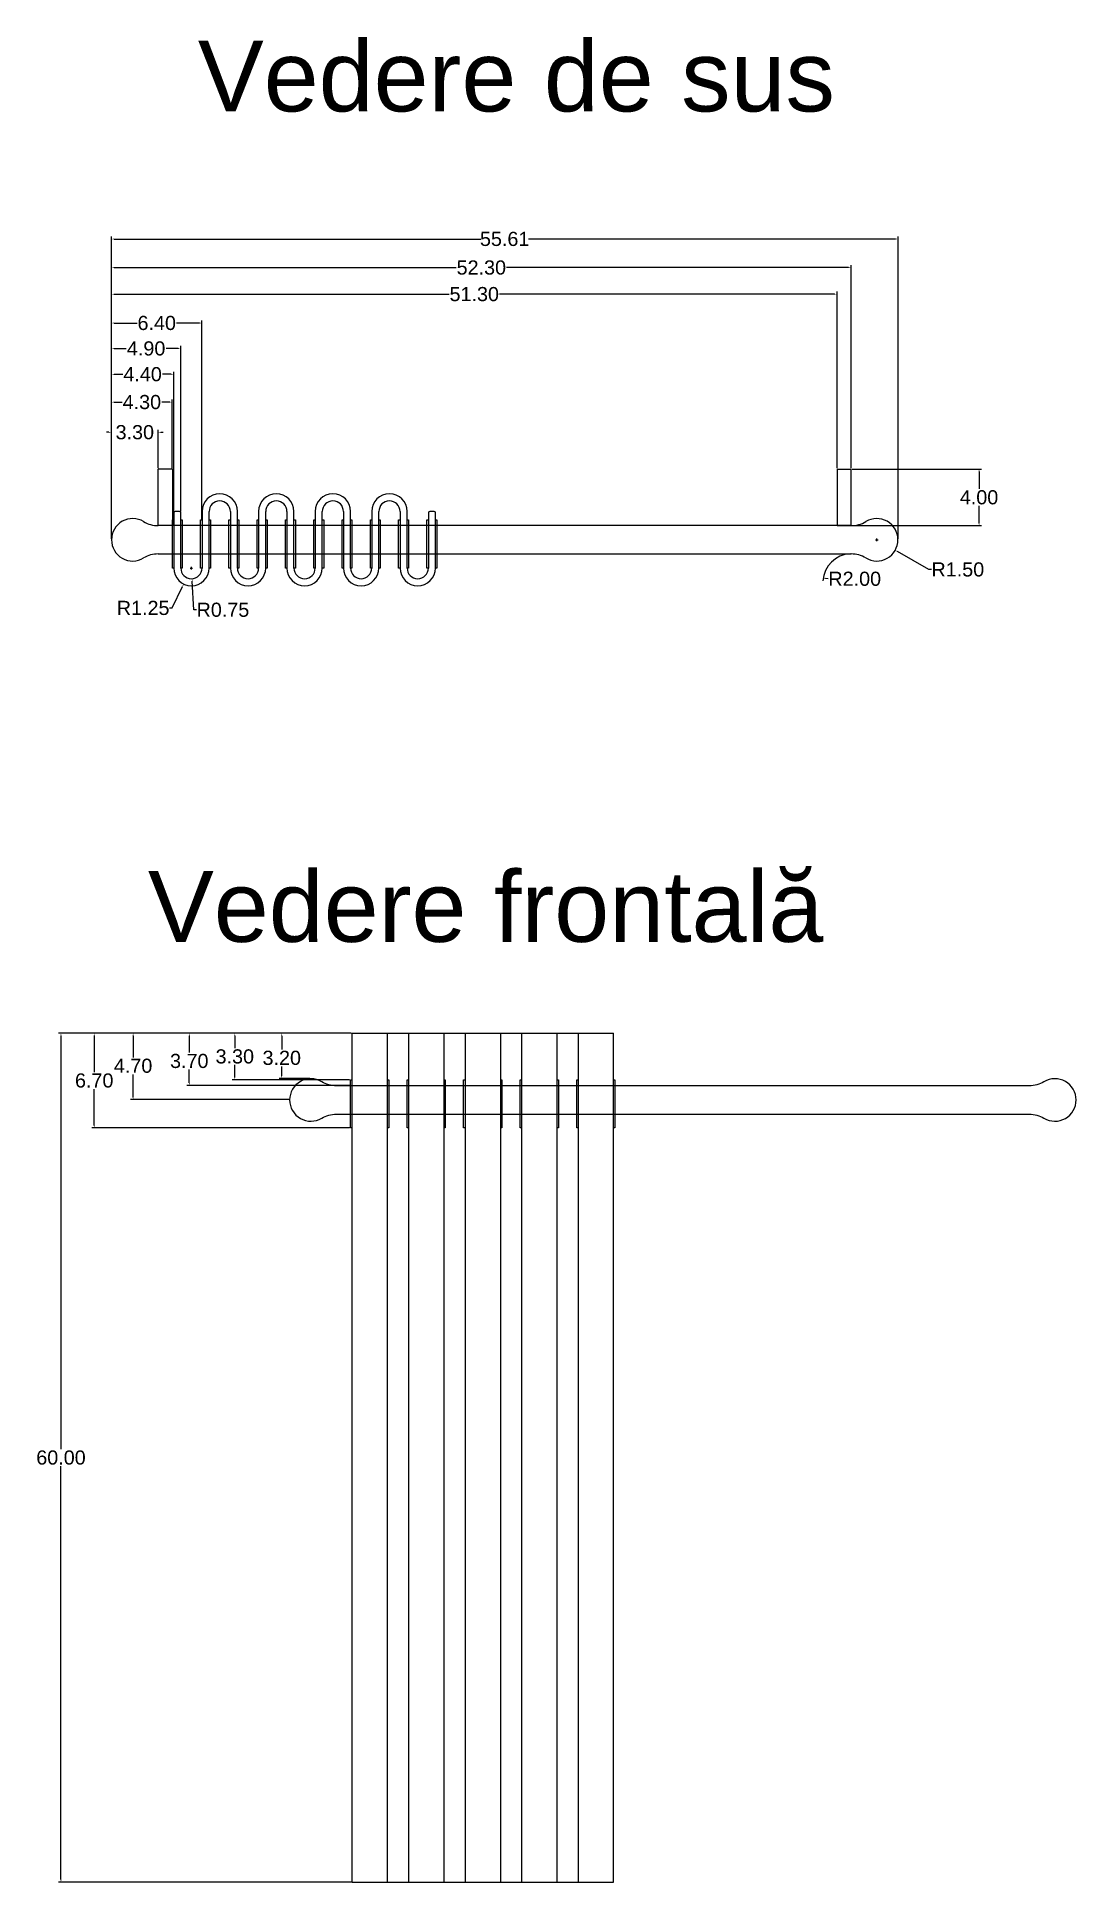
# Model space of a CAD drawing. Header units: millimetres. Extents: x 53 to 127, y 10 to 140.
import ezdxf

# ---------------------------------------------------------------- set-up
doc = ezdxf.new("R2010")
doc.units = ezdxf.units.MM
doc.header["$MEASUREMENT"] = 0
doc.linetypes.add('ACAD_ISO03W100', pattern=[30, 12, -18])
for name, color, linetype in [('cotari', 132, 'Continuous'), ('draperie', 191, 'Continuous'), ('galerie', 33, 'Continuous'), ('inele metalice', 9, 'ACAD_ISO03W100'), ('linii ajutatoare', 1, 'ACAD_ISO03W100'), ('text', 7, 'Continuous')]:
    doc.layers.add(name, color=color, linetype=linetype)
doc.styles.get("Standard").update_dxf_attribs({"font": 'arial.ttf'})
doc.dimstyles.new('Cotari', dxfattribs={"dimtxt": 1, "dimasz": 0.18, "dimexe": 0.18, "dimexo": 0.0625, "dimgap": 0.09, "dimtad": 0, "dimtih": 1, "dimtoh": 1, "dimzin": 0, "dimdsep": 46, "dimtxsty": 'Standard', "dimcen": 0.09, "dimclrd": 256, "dimclre": 256, "dimclrt": 256, "dimadec": 0, "dimazin": 0, "dimtfac": 1, "dimtofl": 0, "dimtmove": 0, "dimatfit": 3, "dimfxl": 1, "dimtolj": 1, "dimtzin": 0, "dimarcsym": 0})

# ---------------------------------------------------------------- blocks, each defined once
blk = doc.blocks.new('*D0')
at = {"layer": 'cotari', "lineweight": -2, "transparency": 16777216}
for p, q in [((75.31, 69.88), (70.23, 69.88)), ((70.41, 69.7), (70.41, 68.73)), ((72.4, 66.68), (70.23, 66.68)), ((70.41, 66.86), (70.41, 67.53))]:
    blk.add_line(p, q, dxfattribs=at)
at = {"layer": 'cotari', "transparency": 16777216}
for points in [[(70.38, 69.7), (70.44, 69.7), (70.41, 69.88)], [(70.38, 66.86), (70.44, 66.86), (70.41, 66.68)]]:
    blk.add_solid(points, dxfattribs=at)
at = {"layer": 'Defpoints', "color": 0, "transparency": 16777216}
for p in [(75.37, 69.88), (70.41, 66.68), (72.47, 66.68)]:
    blk.add_point(p, dxfattribs=at)
at = {"layer": 'cotari', "transparency": 16777216, "insert": (70.41, 68.13), "char_height": 1, "attachment_point": 5}
blk.add_mtext('\\A1;3.20', dxfattribs=at)
blk = doc.blocks.new('*D1')
at = {"layer": 'cotari', "lineweight": -2, "transparency": 16777216}
for p, q in [((75.31, 69.88), (63.69, 69.88)), ((63.87, 69.7), (63.87, 68.52)), ((63.87, 66.36), (63.87, 67.31)), ((75.21, 66.18), (63.69, 66.18))]:
    blk.add_line(p, q, dxfattribs=at)
at = {"layer": 'cotari', "transparency": 16777216}
for points in [[(63.84, 69.7), (63.9, 69.7), (63.87, 69.88)], [(63.84, 66.36), (63.9, 66.36), (63.87, 66.18)]]:
    blk.add_solid(points, dxfattribs=at)
at = {"layer": 'Defpoints', "color": 0, "transparency": 16777216}
for p in [(75.37, 69.88), (63.87, 66.18), (75.27, 66.18)]:
    blk.add_point(p, dxfattribs=at)
at = {"layer": 'cotari', "transparency": 16777216, "insert": (63.87, 67.91), "char_height": 1, "attachment_point": 5}
blk.add_mtext('\\A1;3.70', dxfattribs=at)
blk = doc.blocks.new('*D2')
at = {"layer": 'cotari', "lineweight": -2, "transparency": 16777216}
for p, q in [((75.31, 69.88), (59.72, 69.88)), ((59.9, 69.7), (59.9, 68.17)), ((59.9, 65.36), (59.9, 66.96)), ((70.9, 65.18), (59.72, 65.18))]:
    blk.add_line(p, q, dxfattribs=at)
at = {"layer": 'cotari', "transparency": 16777216}
for points in [[(59.87, 69.7), (59.93, 69.7), (59.9, 69.88)], [(59.87, 65.36), (59.93, 65.36), (59.9, 65.18)]]:
    blk.add_solid(points, dxfattribs=at)
at = {"layer": 'Defpoints', "color": 0, "transparency": 16777216}
for p in [(75.37, 69.88), (59.9, 65.18), (70.97, 65.18)]:
    blk.add_point(p, dxfattribs=at)
at = {"layer": 'cotari', "transparency": 16777216, "insert": (59.9, 67.57), "char_height": 1, "attachment_point": 5}
blk.add_mtext('\\A1;4.70', dxfattribs=at)
blk = doc.blocks.new('*D3')
at = {"layer": 'cotari', "lineweight": -2, "transparency": 16777216}
for p, q in [((75.31, 69.88), (66.91, 69.88)), ((67.09, 69.7), (67.09, 68.83)), ((75.21, 66.58), (66.91, 66.58)), ((67.09, 66.76), (67.09, 67.63))]:
    blk.add_line(p, q, dxfattribs=at)
at = {"layer": 'cotari', "transparency": 16777216}
for points in [[(67.06, 69.7), (67.12, 69.7), (67.09, 69.88)], [(67.06, 66.76), (67.12, 66.76), (67.09, 66.58)]]:
    blk.add_solid(points, dxfattribs=at)
at = {"layer": 'Defpoints', "color": 0, "transparency": 16777216}
for p in [(75.37, 69.88), (67.09, 66.58), (75.27, 66.58)]:
    blk.add_point(p, dxfattribs=at)
at = {"layer": 'cotari', "transparency": 16777216, "insert": (67.09, 68.23), "char_height": 1, "attachment_point": 5}
blk.add_mtext('\\A1;3.30', dxfattribs=at)
blk = doc.blocks.new('*D4')
at = {"layer": 'cotari', "lineweight": -2, "transparency": 16777216}
for p, q in [((75.31, 69.88), (56.97, 69.88)), ((57.15, 69.7), (57.15, 67.13)), ((57.15, 63.36), (57.15, 65.93)), ((75.21, 63.18), (56.97, 63.18))]:
    blk.add_line(p, q, dxfattribs=at)
at = {"layer": 'cotari', "transparency": 16777216}
for points in [[(57.12, 69.7), (57.18, 69.7), (57.15, 69.88)], [(57.12, 63.36), (57.18, 63.36), (57.15, 63.18)]]:
    blk.add_solid(points, dxfattribs=at)
at = {"layer": 'Defpoints', "color": 0, "transparency": 16777216}
for p in [(75.37, 69.88), (57.15, 63.18), (75.27, 63.18)]:
    blk.add_point(p, dxfattribs=at)
at = {"layer": 'cotari', "transparency": 16777216, "insert": (57.15, 66.53), "char_height": 1, "attachment_point": 5}
blk.add_mtext('\\A1;6.70', dxfattribs=at)
blk = doc.blocks.new('*D5')
at = {"layer": 'cotari', "lineweight": -2, "transparency": 16777216}
for p, q in [((75.31, 69.88), (54.62, 69.88)), ((54.8, 69.7), (54.8, 40.48)), ((54.8, 10.06), (54.8, 39.28)), ((75.31, 9.88), (54.62, 9.88))]:
    blk.add_line(p, q, dxfattribs=at)
at = {"layer": 'cotari', "transparency": 16777216}
for points in [[(54.77, 69.7), (54.83, 69.7), (54.8, 69.88)], [(54.77, 10.06), (54.83, 10.06), (54.8, 9.88)]]:
    blk.add_solid(points, dxfattribs=at)
at = {"layer": 'Defpoints', "color": 0, "transparency": 16777216}
for p in [(75.37, 69.88), (54.8, 9.88), (75.37, 9.88)]:
    blk.add_point(p, dxfattribs=at)
at = {"layer": 'cotari', "transparency": 16777216, "insert": (54.8, 39.88), "char_height": 1, "attachment_point": 5}
blk.add_mtext('\\A1;60.00', dxfattribs=at)
blk = doc.blocks.new('*D6')
at = {"layer": 'cotari', "lineweight": -2, "transparency": 16777216}
for p, q in [((58.19, 112.35), (58.01, 112.35)), ((58.37, 104.81), (58.37, 112.53)), ((61.67, 109.81), (61.67, 112.53)), ((61.85, 112.35), (62.03, 112.35))]:
    blk.add_line(p, q, dxfattribs=at)
at = {"layer": 'cotari', "transparency": 16777216}
for points in [[(58.19, 112.38), (58.19, 112.32), (58.37, 112.35)], [(61.85, 112.38), (61.85, 112.32), (61.67, 112.35)]]:
    blk.add_solid(points, dxfattribs=at)
at = {"layer": 'Defpoints', "color": 0, "transparency": 16777216}
for p in [(61.67, 112.35), (61.67, 109.75), (58.37, 104.75)]:
    blk.add_point(p, dxfattribs=at)
at = {"layer": 'cotari', "transparency": 16777216, "insert": (60.02, 112.35), "char_height": 1, "attachment_point": 5}
blk.add_mtext('\\A1;3.30', dxfattribs=at)
blk = doc.blocks.new('*D7')
at = {"layer": 'cotari', "lineweight": -2, "transparency": 16777216}
for p, q in [((58.37, 104.81), (58.37, 114.66)), ((58.55, 114.48), (59.12, 114.48)), ((62.49, 114.48), (61.93, 114.48)), ((62.67, 109.81), (62.67, 114.66))]:
    blk.add_line(p, q, dxfattribs=at)
at = {"layer": 'cotari', "transparency": 16777216}
for points in [[(58.55, 114.51), (58.55, 114.45), (58.37, 114.48)], [(62.49, 114.51), (62.49, 114.45), (62.67, 114.48)]]:
    blk.add_solid(points, dxfattribs=at)
at = {"layer": 'Defpoints', "color": 0, "transparency": 16777216}
for p in [(62.67, 114.48), (62.67, 109.75), (58.37, 104.75)]:
    blk.add_point(p, dxfattribs=at)
at = {"layer": 'cotari', "transparency": 16777216, "insert": (60.52, 114.48), "char_height": 1, "attachment_point": 5}
blk.add_mtext('\\A1;4.30', dxfattribs=at)
blk = doc.blocks.new('*D8')
at = {"layer": 'cotari', "lineweight": -2, "transparency": 16777216}
for p, q in [((58.37, 104.81), (58.37, 116.63)), ((58.55, 116.45), (59.17, 116.45)), ((62.59, 116.45), (61.98, 116.45)), ((62.77, 106.21), (62.77, 116.63))]:
    blk.add_line(p, q, dxfattribs=at)
at = {"layer": 'cotari', "transparency": 16777216}
for points in [[(58.55, 116.48), (58.55, 116.42), (58.37, 116.45)], [(62.59, 116.48), (62.59, 116.42), (62.77, 116.45)]]:
    blk.add_solid(points, dxfattribs=at)
at = {"layer": 'Defpoints', "color": 0, "transparency": 16777216}
for p in [(62.77, 116.45), (62.77, 106.15), (58.37, 104.75)]:
    blk.add_point(p, dxfattribs=at)
at = {"layer": 'cotari', "transparency": 16777216, "insert": (60.57, 116.45), "char_height": 1, "attachment_point": 5}
blk.add_mtext('\\A1;4.40', dxfattribs=at)
blk = doc.blocks.new('*D9')
at = {"layer": 'cotari', "lineweight": -2, "transparency": 16777216}
for p, q in [((58.37, 104.81), (58.37, 118.45)), ((58.55, 118.27), (59.41, 118.27)), ((63.09, 118.27), (62.23, 118.27)), ((63.27, 106.75), (63.27, 118.45))]:
    blk.add_line(p, q, dxfattribs=at)
at = {"layer": 'cotari', "transparency": 16777216}
for points in [[(58.55, 118.3), (58.55, 118.24), (58.37, 118.27)], [(63.09, 118.3), (63.09, 118.24), (63.27, 118.27)]]:
    blk.add_solid(points, dxfattribs=at)
at = {"layer": 'Defpoints', "color": 0, "transparency": 16777216}
for p in [(63.27, 118.27), (63.27, 106.69), (58.37, 104.75)]:
    blk.add_point(p, dxfattribs=at)
at = {"layer": 'cotari', "transparency": 16777216, "insert": (60.82, 118.27), "char_height": 1, "attachment_point": 5}
blk.add_mtext('\\A1;4.90', dxfattribs=at)
blk = doc.blocks.new('*D10')
at = {"layer": 'cotari', "lineweight": -2, "transparency": 16777216}
for p, q in [((58.37, 104.81), (58.37, 120.25)), ((58.55, 120.07), (60.18, 120.07)), ((64.59, 120.07), (62.96, 120.07)), ((64.77, 106.21), (64.77, 120.25))]:
    blk.add_line(p, q, dxfattribs=at)
at = {"layer": 'cotari', "transparency": 16777216}
for points in [[(58.55, 120.1), (58.55, 120.04), (58.37, 120.07)], [(64.59, 120.1), (64.59, 120.04), (64.77, 120.07)]]:
    blk.add_solid(points, dxfattribs=at)
at = {"layer": 'Defpoints', "color": 0, "transparency": 16777216}
for p in [(64.77, 120.07), (64.77, 106.15), (58.37, 104.75)]:
    blk.add_point(p, dxfattribs=at)
at = {"layer": 'cotari', "transparency": 16777216, "insert": (61.57, 120.07), "char_height": 1, "attachment_point": 5}
blk.add_mtext('\\A1;6.40', dxfattribs=at)
blk = doc.blocks.new('*D11')
at = {"layer": 'cotari', "lineweight": -2, "transparency": 16777216}
for p, q in [((63.93, 102.75), (64.11, 102.75)), ((64.02, 102.66), (64.02, 102.84)), ((62.66, 99.93), (63.4, 101.46)), ((62.48, 99.93), (62.66, 99.93))]:
    blk.add_line(p, q, dxfattribs=at)
at = {"layer": 'cotari', "transparency": 16777216}
blk.add_solid([(63.37, 101.48), (63.43, 101.45), (63.48, 101.63)], dxfattribs=at)
at = {"layer": 'Defpoints', "color": 0, "transparency": 16777216}
for p in [(64.02, 102.75), (63.48, 101.63)]:
    blk.add_point(p, dxfattribs=at)
at = {"layer": 'cotari', "transparency": 16777216, "insert": (60.61, 99.93), "char_height": 1, "attachment_point": 5}
blk.add_mtext('\\A1;R1.25', dxfattribs=at)
blk = doc.blocks.new('*D12')
at = {"layer": 'cotari', "lineweight": -2, "transparency": 16777216}
for p, q in [((63.93, 102.75), (64.11, 102.75)), ((64.02, 102.66), (64.02, 102.84)), ((64.2, 99.8), (64.08, 101.82)), ((64.38, 99.8), (64.2, 99.8))]:
    blk.add_line(p, q, dxfattribs=at)
at = {"layer": 'cotari', "transparency": 16777216}
blk.add_solid([(64.11, 101.82), (64.05, 101.82), (64.07, 102)], dxfattribs=at)
at = {"layer": 'Defpoints', "color": 0, "transparency": 16777216}
for p in [(64.02, 102.75), (64.07, 102)]:
    blk.add_point(p, dxfattribs=at)
at = {"layer": 'cotari', "transparency": 16777216, "insert": (66.25, 99.8), "char_height": 1, "attachment_point": 5}
blk.add_mtext('\\A1;R0.75', dxfattribs=at)
blk = doc.blocks.new('*D13')
at = {"layer": 'cotari', "lineweight": -2, "transparency": 16777216}
for p, q in [((58.37, 104.81), (58.37, 122.29)), ((58.55, 122.11), (82.25, 122.11)), ((109.49, 122.11), (85.8, 122.11)), ((109.67, 109.81), (109.67, 122.29))]:
    blk.add_line(p, q, dxfattribs=at)
at = {"layer": 'cotari', "transparency": 16777216}
for points in [[(58.55, 122.14), (58.55, 122.08), (58.37, 122.11)], [(109.49, 122.14), (109.49, 122.08), (109.67, 122.11)]]:
    blk.add_solid(points, dxfattribs=at)
at = {"layer": 'Defpoints', "color": 0, "transparency": 16777216}
for p in [(109.67, 122.11), (109.67, 109.75), (58.37, 104.75)]:
    blk.add_point(p, dxfattribs=at)
at = {"layer": 'cotari', "transparency": 16777216, "insert": (84.02, 122.11), "char_height": 1, "attachment_point": 5}
blk.add_mtext('\\A1;51.30', dxfattribs=at)
blk = doc.blocks.new('*D14')
at = {"layer": 'cotari', "lineweight": -2, "transparency": 16777216}
for p, q in [((58.37, 104.81), (58.37, 124.17)), ((58.55, 123.99), (82.75, 123.99)), ((110.49, 123.99), (86.3, 123.99)), ((110.67, 109.81), (110.67, 124.17))]:
    blk.add_line(p, q, dxfattribs=at)
at = {"layer": 'cotari', "transparency": 16777216}
for points in [[(58.55, 124.02), (58.55, 123.96), (58.37, 123.99)], [(110.49, 124.02), (110.49, 123.96), (110.67, 123.99)]]:
    blk.add_solid(points, dxfattribs=at)
at = {"layer": 'Defpoints', "color": 0, "transparency": 16777216}
for p in [(110.67, 123.99), (110.67, 109.75), (58.37, 104.75)]:
    blk.add_point(p, dxfattribs=at)
at = {"layer": 'cotari', "transparency": 16777216, "insert": (84.52, 123.99), "char_height": 1, "attachment_point": 5}
blk.add_mtext('\\A1;52.30', dxfattribs=at)
blk = doc.blocks.new('*D15')
at = {"layer": 'cotari', "lineweight": -2, "transparency": 16777216}
for p, q in [((58.37, 104.81), (58.37, 126.19)), ((58.55, 126.01), (84.49, 126.01)), ((113.8, 126.01), (87.85, 126.01)), ((113.98, 104.81), (113.98, 126.19))]:
    blk.add_line(p, q, dxfattribs=at)
at = {"layer": 'cotari', "transparency": 16777216}
for points in [[(58.55, 126.04), (58.55, 125.98), (58.37, 126.01)], [(113.8, 126.04), (113.8, 125.98), (113.98, 126.01)]]:
    blk.add_solid(points, dxfattribs=at)
at = {"layer": 'Defpoints', "color": 0, "transparency": 16777216}
for p in [(113.98, 126.01), (58.37, 104.75), (113.98, 104.75)]:
    blk.add_point(p, dxfattribs=at)
at = {"layer": 'cotari', "transparency": 16777216, "insert": (86.17, 126.01), "char_height": 1, "attachment_point": 5}
blk.add_mtext('\\A1;55.61', dxfattribs=at)
blk = doc.blocks.new('*D16')
at = {"layer": 'cotari', "lineweight": -2, "transparency": 16777216}
for p, q in [((110.74, 109.75), (119.89, 109.75)), ((119.71, 109.57), (119.71, 108.35)), ((119.71, 105.93), (119.71, 107.15)), ((110.74, 105.75), (119.89, 105.75))]:
    blk.add_line(p, q, dxfattribs=at)
at = {"layer": 'cotari', "transparency": 16777216}
for points in [[(119.68, 109.57), (119.74, 109.57), (119.71, 109.75)], [(119.68, 105.93), (119.74, 105.93), (119.71, 105.75)]]:
    blk.add_solid(points, dxfattribs=at)
at = {"layer": 'Defpoints', "color": 0, "transparency": 16777216}
for p in [(110.67, 109.75), (119.71, 109.75), (110.67, 105.75)]:
    blk.add_point(p, dxfattribs=at)
at = {"layer": 'cotari', "transparency": 16777216, "insert": (119.71, 107.75), "char_height": 1, "attachment_point": 5}
blk.add_mtext('\\A1;4.00', dxfattribs=at)
blk = doc.blocks.new('*D17')
at = {"layer": 'cotari', "lineweight": -2, "transparency": 16777216}
blk.add_line((109.05, 101.99), (108.87, 102.01), dxfattribs=at)
blk.add_arc((110.67, 101.75), 2, 91.7905, 176.9208, dxfattribs=at)
at = {"layer": 'cotari', "transparency": 16777216}
blk.add_solid([(108.88, 102.04), (108.87, 101.98), (108.69, 102.04)], dxfattribs=at)
at = {"layer": 'Defpoints', "color": 0, "transparency": 16777216}
for p in [(108.69, 102.04), (110.67, 101.75)]:
    blk.add_point(p, dxfattribs=at)
at = {"layer": 'cotari', "transparency": 16777216, "insert": (110.92, 101.99), "char_height": 1, "attachment_point": 5}
blk.add_mtext('\\A1;R2.00', dxfattribs=at)
blk = doc.blocks.new('*D18')
at = {"layer": 'cotari', "lineweight": -2, "transparency": 16777216}
for p, q in [((112.39, 104.75), (112.57, 104.75)), ((112.48, 104.66), (112.48, 104.84)), ((116.17, 102.65), (113.94, 103.92)), ((116.35, 102.65), (116.17, 102.65))]:
    blk.add_line(p, q, dxfattribs=at)
at = {"layer": 'cotari', "transparency": 16777216}
blk.add_solid([(113.95, 103.94), (113.92, 103.89), (113.78, 104.01)], dxfattribs=at)
at = {"layer": 'Defpoints', "color": 0, "transparency": 16777216}
for p in [(112.48, 104.75), (113.78, 104.01)]:
    blk.add_point(p, dxfattribs=at)
at = {"layer": 'cotari', "transparency": 16777216, "insert": (118.21, 102.65), "char_height": 1, "attachment_point": 5}
blk.add_mtext('\\A1;R1.50', dxfattribs=at)

msp = doc.modelspace()

# ---------------------------------------------------------------- linework, layer by layer
at = {"layer": 'draperie'}
for p, q in [((62.774, 106.651), (62.774, 102.751)), ((63.174, 106.751), (62.874, 106.751)), ((63.274, 102.751), (63.274, 106.651)), ((64.774, 106.751), (64.774, 102.751)), ((65.274, 102.751), (65.274, 106.751)), ((66.774, 106.751), (66.774, 102.751)), ((67.274, 102.751), (67.274, 106.751)), ((68.774, 106.751), (68.774, 102.751)), ((69.274, 102.751), (69.274, 106.751)), ((70.774, 106.751), (70.774, 102.751)), ((71.274, 102.751), (71.274, 106.751)), ((72.774, 106.751), (72.774, 102.751)), ((73.274, 102.751), (73.274, 106.751)), ((74.774, 106.751), (74.774, 102.751)), ((75.274, 102.751), (75.274, 106.751)), ((76.774, 106.751), (76.774, 102.751)), ((77.274, 102.751), (77.274, 106.751)), ((78.774, 106.751), (78.774, 102.751)), ((79.274, 102.751), (79.274, 106.751)), ((80.774, 106.651), (80.774, 102.751)), ((81.174, 106.751), (80.874, 106.751)), ((81.274, 102.751), (81.274, 106.651)), ((75.37, 69.878), (93.87, 69.878)), ((75.37, 69.878), (75.37, 9.878)), ((77.87, 69.878), (77.87, 9.878)), ((79.37, 69.878), (79.37, 9.878)), ((81.87, 69.878), (81.87, 9.878)), ((83.37, 69.878), (83.37, 9.878)), ((85.87, 69.878), (85.87, 9.878)), ((87.37, 69.878), (87.37, 9.878)), ((89.87, 69.878), (89.87, 9.878)), ((91.37, 69.878), (91.37, 9.878)), ((93.87, 9.878), (93.87, 69.878)), ((75.37, 9.878), (93.87, 9.878))]:
    msp.add_line(p, q, dxfattribs=at)
for centre, radius, start, end in [((66.024, 106.751), 1.25, 0, 180), ((66.024, 106.751), 0.75, 0, 180), ((70.024, 106.751), 1.25, 0, 180), ((70.024, 106.751), 0.75, 0, 180), ((74.024, 106.751), 1.25, 0, 180), ((74.024, 106.751), 0.75, 0, 180), ((78.024, 106.751), 1.25, 0, 180), ((78.024, 106.751), 0.75, 0, 180), ((62.874, 106.651), 0.1, 90, 180), ((63.174, 106.651), 0.1, 0, 90), ((80.874, 106.651), 0.1, 90, 180), ((81.174, 106.651), 0.1, 0, 90), ((64.024, 102.751), 1.25, 180, 0), ((64.024, 102.751), 0.75, 180, 0), ((68.024, 102.751), 1.25, 180, 0), ((68.024, 102.751), 0.75, 180, 0), ((72.024, 102.751), 1.25, 180, 0), ((72.024, 102.751), 0.75, 180, 0), ((76.024, 102.751), 1.25, 180, 0), ((76.024, 102.751), 0.75, 180, 0), ((80.024, 102.751), 1.25, 180, 0), ((80.024, 102.751), 0.75, 180, 0)]:
    msp.add_arc(centre, radius, start, end, dxfattribs=at)
at = {"layer": 'galerie'}
for p, q in [((62.674, 109.751), (61.674, 109.751)), ((109.674, 109.751), (110.674, 109.751)), ((110.674, 105.751), (61.674, 105.751)), ((61.674, 103.751), (110.674, 103.751))]:
    msp.add_line(p, q, dxfattribs=at)
for points in [[(62.674, 109.751), (62.674, 105.751), (61.674, 105.751), (61.674, 109.751)], [(109.674, 109.751), (109.674, 105.751), (110.674, 105.751), (110.674, 109.751)]]:
    msp.add_lwpolyline(points, dxfattribs=at)
msp.add_lwpolyline([(70.967, 65.16, 0.5831987), (73.24, 63.874, -0.1361061), (74.27, 64.16), (123.27, 64.16, -0.1361061), (124.3, 63.874, 0.5831987), (126.572, 65.16, 0.5831987), (124.3, 66.445, -0.1361061), (123.27, 66.16), (74.27, 66.16, -0.1361061), (73.24, 66.445, 0.5831987)], format="xyb", close=True, dxfattribs=at)
for centre, radius, start, end in [((59.871, 104.751), 1.5, 58.99728, 180), ((61.674, 107.751), 2, 238.99728, 270), ((110.674, 107.751), 2, 270, 301.00272), ((112.477, 104.751), 1.5, 0, 121.00272), ((59.871, 104.751), 1.5, 180, 301.00272), ((112.477, 104.751), 1.5, 238.99728, 360), ((61.674, 101.751), 2, 90, 121.00272), ((110.674, 101.751), 2, 58.99728, 90)]:
    msp.add_arc(centre, radius, start, end, dxfattribs=at)
at = {"layer": 'inele metalice'}
for p, q in [((75.27, 66.578), (75.37, 66.578)), ((75.27, 63.178), (75.27, 66.578)), ((75.37, 63.178), (75.27, 63.178))]:
    msp.add_line(p, q, dxfattribs=at)
for points in [[(62.774, 102.751), (62.674, 102.751), (62.674, 106.151), (62.774, 106.151)], [(63.274, 106.151), (63.374, 106.151), (63.374, 102.751), (63.274, 102.751)], [(64.774, 102.751), (64.674, 102.751), (64.674, 106.151), (64.774, 106.151)], [(65.274, 106.151), (65.374, 106.151), (65.374, 102.751), (65.274, 102.751)], [(66.774, 102.751), (66.674, 102.751), (66.674, 106.151), (66.774, 106.151)], [(67.274, 106.151), (67.374, 106.151), (67.374, 102.751), (67.274, 102.751)], [(68.774, 102.751), (68.674, 102.751), (68.674, 106.151), (68.774, 106.151)], [(69.274, 106.151), (69.374, 106.151), (69.374, 102.751), (69.274, 102.751)], [(70.774, 102.751), (70.674, 102.751), (70.674, 106.151), (70.774, 106.151)], [(71.274, 106.151), (71.374, 106.151), (71.374, 102.751), (71.274, 102.751)], [(72.774, 102.751), (72.674, 102.751), (72.674, 106.151), (72.774, 106.151)], [(73.274, 106.151), (73.374, 106.151), (73.374, 102.751), (73.274, 102.751)], [(74.774, 102.751), (74.674, 102.751), (74.674, 106.151), (74.774, 106.151)], [(75.274, 106.151), (75.374, 106.151), (75.374, 102.751), (75.274, 102.751)], [(76.774, 102.751), (76.674, 102.751), (76.674, 106.151), (76.774, 106.151)], [(77.274, 106.151), (77.374, 106.151), (77.374, 102.751), (77.274, 102.751)], [(78.774, 102.751), (78.674, 102.751), (78.674, 106.151), (78.774, 106.151)], [(79.274, 106.151), (79.374, 106.151), (79.374, 102.751), (79.274, 102.751)], [(80.774, 102.751), (80.674, 102.751), (80.674, 106.151), (80.774, 106.151)], [(81.274, 106.151), (81.374, 106.151), (81.374, 102.751), (81.274, 102.751)], [(77.87, 66.578), (77.97, 66.578), (77.97, 63.178), (77.87, 63.178)], [(79.37, 63.178), (79.27, 63.178), (79.27, 66.578), (79.37, 66.578)], [(81.87, 66.578), (81.97, 66.578), (81.97, 63.178), (81.87, 63.178)], [(83.37, 63.178), (83.27, 63.178), (83.27, 66.578), (83.37, 66.578)], [(85.87, 66.578), (85.97, 66.578), (85.97, 63.178), (85.87, 63.178)], [(87.37, 63.178), (87.27, 63.178), (87.27, 66.578), (87.37, 66.578)], [(89.87, 66.578), (89.97, 66.578), (89.97, 63.178), (89.87, 63.178)], [(91.37, 63.178), (91.27, 63.178), (91.27, 66.578), (91.37, 66.578)], [(93.87, 66.578), (93.97, 66.578), (93.97, 63.178), (93.87, 63.178)]]:
    msp.add_lwpolyline(points, dxfattribs=at)
at = {"layer": 'linii ajutatoare'}
msp.add_line((62.674, 106.151), (62.674, 105.751), dxfattribs=at)

# ---------------------------------------------------------------- texts
at = {"layer": 'text'}
for s, p in [('Vedere de sus', (64.478, 135.028)), ('Vedere frontală', (60.949, 76.334))]:
    msp.add_text(s, height=5, dxfattribs=at).set_placement(p)

# ---------------------------------------------------------------- dimensions: what is measured, and where the dimension line sits
at = {"layer": 'cotari'}
for base, p2, picture, middle in [((113.977, 126.006), (113.977, 104.751), '*D15', (86.174, 126.006)), ((110.674, 123.988), (110.674, 109.751), '*D14', (84.523, 123.988)), ((109.674, 122.106), (109.674, 109.751), '*D13', (84.023, 122.106)), ((64.774, 120.067), (64.774, 106.151), '*D10', (61.573, 120.067)), ((63.267, 118.269), (63.267, 106.688), '*D9', (60.819, 118.269)), ((62.774, 116.45), (62.774, 106.151), '*D8', (60.573, 116.45)), ((62.674, 114.477), (62.674, 109.751), '*D7', (60.523, 114.477)), ((61.674, 112.352), (61.674, 109.751), '*D6', (60.023, 112.352))]:
    dim = msp.add_linear_dim(base=base, p1=(58.371, 104.751), p2=p2, dimstyle='Cotari', dxfattribs=at)
    dim.commit()
    dim.dimension.update_dxf_attribs({"geometry": picture, "text_midpoint": middle})
for base, p1, p2, picture, middle in [((119.715, 109.751), (110.674, 105.751), (110.674, 109.751), '*D16', (119.715, 107.751)), ((54.801, 9.878), (75.37, 69.878), (75.37, 9.878), '*D5', (54.801, 39.878)), ((57.147, 63.178), (75.37, 69.878), (75.27, 63.178), '*D4', (57.147, 66.528)), ((67.093, 66.578), (75.37, 69.878), (75.27, 66.578), '*D3', (67.093, 68.228))]:
    dim = msp.add_linear_dim(base=base, p1=p1, p2=p2, angle=90, dimstyle='Cotari', dxfattribs=at)
    dim.commit()
    dim.dimension.update_dxf_attribs({"geometry": picture, "text_midpoint": middle})
for center, mpoint, picture, middle in [((112.477, 104.751), (113.78, 104.008), '*D18', (118.211, 102.648)), ((110.674, 101.751), (108.695, 102.037), '*D17', (109.051, 101.986)), ((64.024, 102.751), (63.48, 101.626), '*D11', (60.609, 99.932)), ((64.024, 102.751), (64.068, 102.002), '*D12', (66.248, 99.802))]:
    dim = msp.add_radius_dim(center=center, mpoint=mpoint, dimstyle='Cotari', dxfattribs=at)
    dim.commit()
    dim.dimension.update_dxf_attribs({"geometry": picture, "text_midpoint": middle, "dimtype": 164})
for base, p2, picture, middle in [((59.901, 65.178), (70.967, 65.178), '*D2', (59.901, 67.565)), ((63.872, 66.178), (75.27, 66.178), '*D1', (63.872, 67.915)), ((70.413, 66.678), (72.467, 66.678), '*D0', (70.413, 68.126))]:
    dim = msp.add_linear_dim(base=base, p1=(75.37, 69.878), p2=p2, angle=90, dimstyle='Cotari', dxfattribs=at)
    dim.commit()
    dim.dimension.update_dxf_attribs({"geometry": picture, "text_midpoint": middle, "dimtype": 160})

doc.saveas('drawing.dxf')
